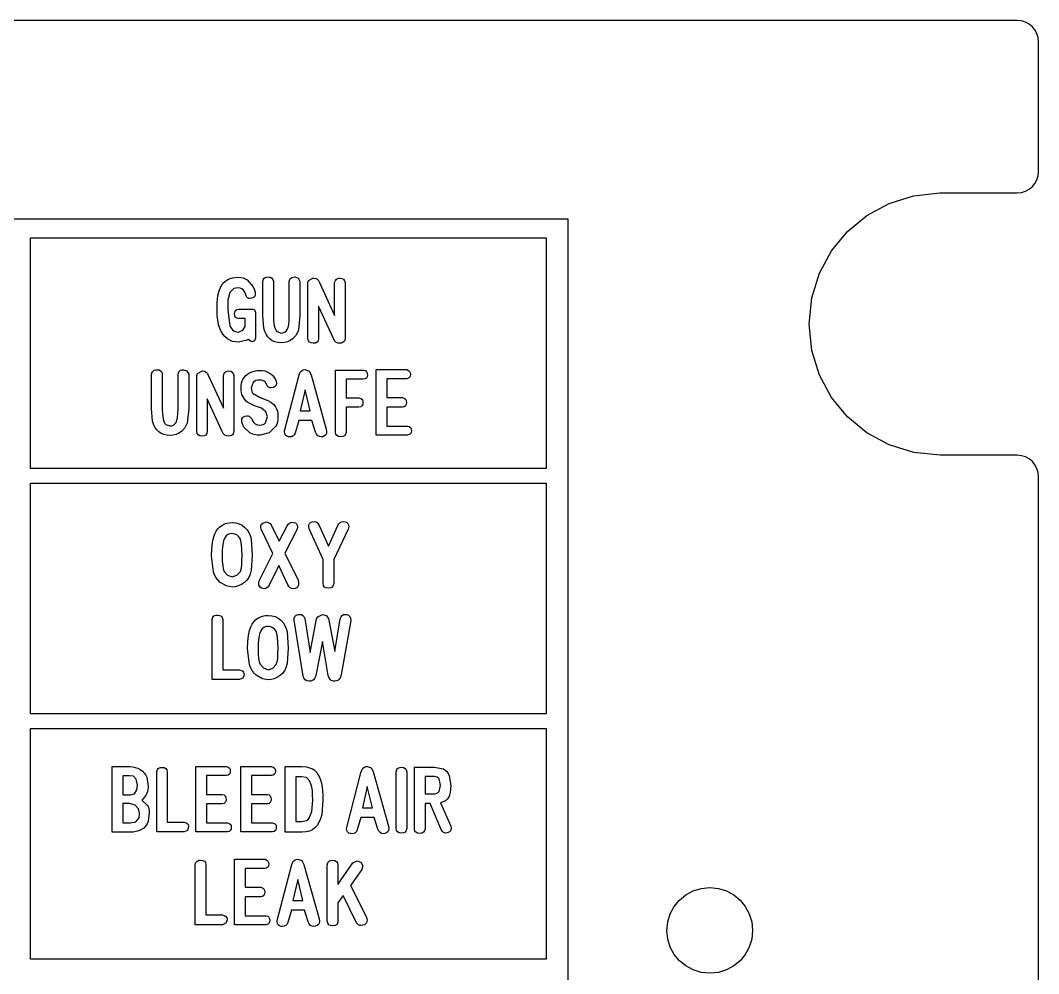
# Model space of a CAD drawing. Extents: x 80 to 225, y -79 to 78.
# Drawn here: x 177.49 to 224.98, y 33.92 to 78.38 of the extents above; entities that cross this region are included whole.
import ezdxf

# ---------------------------------------------------------------- set-up
doc = ezdxf.new("R2010")
doc.units = 0
doc.layers.add('LAYER_1', color=7, linetype='CONTINUOUS')

msp = doc.modelspace()

# ---------------------------------------------------------------- linework, layer by layer
at = {"layer": 'LAYER_1', "color": 250}
msp.add_lwpolyline([(224.9758, -57.5041), (224.9758, 57.096), (224.9554, 57.2974), (224.897, 57.4852), (224.8046, 57.6552), (224.6824, 57.8035), (224.5343, 57.9258), (224.3644, 58.0183), (224.1769, 58.0767), (223.9758, 58.0971), (220.4778, 58.0973), (220.4778, 58.099), (220.3879, 58.0971), (219.1562, 58.2214), (218.0089, 58.5778), (216.9706, 59.1418), (216.0659, 59.8886), (215.3194, 60.7936), (214.7558, 61.8324), (214.3995, 62.9803), (214.2753, 64.2126), (214.3992, 65.4435), (214.7545, 66.5901), (215.3168, 67.6279), (216.0614, 68.5324), (216.964, 69.2792), (218, 69.8437), (219.145, 70.2014), (220.3743, 70.3279), (220.3923, 70.328), (220.4779, 70.3268), (220.4778, 70.3291), (223.9759, 70.3291), (224.177, 70.3495), (224.3645, 70.4079), (224.5343, 70.5004), (224.6824, 70.6227), (224.8047, 70.7709), (224.897, 70.9409), (224.9554, 71.1286), (224.9758, 71.3299), (224.9758, 77.3759), (224.9554, 77.5773), (224.897, 77.7651), (224.8046, 77.9351), (224.6823, 78.0834), (224.5342, 78.2058), (224.3644, 78.2983), (224.1769, 78.3568), (223.9759, 78.3773), (223.9759, 78.3773), (80.9759, 78.3773)], dxfattribs=at)
for points in [[(101.9357, 69.1187), (203.0161, 69.1187), (203.0161, -69.3472), (101.9357, -69.3472), (101.9357, 69.1187)], [(177.956, 68.2396), (202.015, 68.2396), (202.015, 57.4852), (177.956, 57.4852), (177.956, 68.2396)], [(177.956, 56.7942), (202.015, 56.7942), (202.015, 46.04), (177.956, 46.04), (177.956, 56.7942)], [(177.956, 45.3488), (202.015, 45.3488), (202.015, 34.5946), (177.956, 34.5946), (177.956, 45.3488)]]:
    msp.add_lwpolyline(points, close=True, dxfattribs=at)
at = {"layer": 'LAYER_1', "color": 7}
for points in [[(188.0583, 63.4647), (187.6559, 63.3679), (187.5161, 63.378), (187.3848, 63.408), (187.2621, 63.458), (187.148, 63.5281), (187.0265, 63.631), (186.9252, 63.7456), (186.8439, 63.8722), (186.7825, 64.0107), (186.7288, 64.1943), (186.6904, 64.3969), (186.6675, 64.6185), (186.6598, 64.8592), (186.6706, 65.2226), (186.7027, 65.5252), (186.7563, 65.7667), (186.8314, 65.947), (186.9019, 66.0563), (186.9813, 66.1504), (187.0695, 66.2293), (187.1665, 66.293), (187.2724, 66.3415), (187.3872, 66.3749), (187.5108, 66.3929), (187.6432, 66.3958), (187.7627, 66.3858), (187.8713, 66.3636), (187.9691, 66.329), (188.0564, 66.282), (188.3303, 65.9641), (188.3844, 65.856), (188.4289, 65.7066), (188.4441, 65.6139), (188.4343, 65.5443), (188.4046, 65.4881), (188.3551, 65.4454), (188.2858, 65.4162), (188.2019, 65.4035), (188.139, 65.4115), (188.0864, 65.4355), (188.0441, 65.4756), (188.0119, 65.5318), (187.9839, 65.6341), (187.9299, 65.7435), (187.8797, 65.8132), (187.813, 65.8637), (187.7297, 65.8952), (187.6298, 65.9076), (187.4385, 65.8668), (187.256, 65.6907), (187.1664, 65.3322), (187.1645, 64.8816), (187.2332, 64.2357), (187.2578, 64.1471), (187.2904, 64.0697), (187.3312, 64.0034), (187.38, 63.9482), (187.4368, 63.9042), (187.5018, 63.8713), (187.5748, 63.8496), (187.6559, 63.839), (187.8625, 63.923), (187.9648, 64.0959), (187.9648, 64.4721), (187.6705, 64.4721), (187.5859, 64.4868), (187.5256, 64.5271), (187.4894, 64.5929), (187.4773, 64.6844), (187.4895, 64.7766), (187.5259, 64.8457), (187.5864, 64.8919), (187.6711, 64.9153), (188.3286, 64.9153), (188.4085, 64.8745), (188.453, 64.7646), (188.4532, 63.9915), (188.453, 63.5561), (188.3984, 63.4386), (188.2801, 63.3921), (188.1104, 63.4944), (188.0583, 63.4647)], [(190.4516, 63.9248), (190.3474, 63.6998), (190.1796, 63.53), (190.067, 63.4494), (189.9416, 63.3918), (189.8035, 63.3572), (189.6526, 63.3457), (189.4943, 63.3562), (189.355, 63.3873), (189.2344, 63.4391), (189.1326, 63.5117), (189.032, 63.6175), (188.9493, 63.7374), (188.8847, 63.8716), (188.8383, 64.0202), (188.79, 64.61), (188.7901, 66.2064), (188.8217, 66.3087), (188.8599, 66.3535), (188.9095, 66.3858), (188.9705, 66.4056), (189.043, 66.4128), (189.1381, 66.4007), (189.2108, 66.3623), (189.2611, 66.2975), (189.289, 66.2062), (189.2892, 64.612), (189.2994, 64.3433), (189.3301, 64.1292), (189.3531, 64.0426), (189.3813, 63.9697), (189.4146, 63.9105), (189.453, 63.865), (189.645, 63.7946), (189.7313, 63.8039), (189.8079, 63.8337), (189.8747, 63.884), (189.9316, 63.9547), (189.9718, 64.0488), (190.0004, 64.1897), (190.0175, 64.3775), (190.0232, 64.612), (190.0232, 66.2064), (190.0569, 66.3087), (190.0952, 66.3535), (190.1451, 66.3858), (190.2067, 66.4056), (190.28, 66.4128), (190.4396, 66.355), (190.5203, 66.2062), (190.5203, 64.61), (190.4516, 63.9248)], [(192.0862, 63.5372), (191.3863, 65.0551), (191.3863, 63.5264), (191.3689, 63.4341), (191.3227, 63.3687), (191.2477, 63.3305), (191.1439, 63.3196), (191.0427, 63.3348), (190.968, 63.3742), (190.9197, 63.4382), (190.8979, 63.5269), (190.8979, 66.1479), (190.924, 66.2393), (191.1287, 66.3512), (191.1719, 66.355), (191.261, 66.3426), (191.3347, 66.3051), (191.3931, 66.2427), (191.4363, 66.1554), (192.1439, 64.6173), (192.1439, 66.1449), (192.1794, 66.2489), (192.2169, 66.2946), (192.2644, 66.3275), (192.3221, 66.3476), (192.3899, 66.355), (192.4825, 66.3427), (192.5534, 66.3036), (192.6026, 66.2376), (192.6301, 66.1447), (192.6301, 63.5264), (192.5964, 63.4277), (192.5611, 63.3825), (192.5161, 63.3494), (192.4615, 63.3285), (192.3975, 63.3196), (192.2919, 63.3283), (192.2048, 63.3674), (192.1363, 63.437), (192.0862, 63.5372)], [(185.2671, 59.5965), (185.1628, 59.3715), (184.995, 59.2017), (184.8824, 59.1211), (184.757, 59.0635), (184.6189, 59.0289), (184.468, 59.0174), (184.3097, 59.0279), (184.1704, 59.059), (184.0498, 59.1108), (183.948, 59.1834), (183.8473, 59.2891), (183.7646, 59.409), (183.7001, 59.5433), (183.6537, 59.6919), (183.6054, 60.2817), (183.6056, 61.8781), (183.6371, 61.9804), (183.6754, 62.0252), (183.725, 62.0575), (183.7859, 62.0773), (183.8584, 62.0845), (183.9535, 62.0724), (184.0262, 62.034), (184.0765, 61.9692), (184.1044, 61.8779), (184.1044, 60.284), (184.1146, 60.0151), (184.1454, 59.8009), (184.1684, 59.7143), (184.1966, 59.6414), (184.2299, 59.5822), (184.2684, 59.5367), (184.4604, 59.4663), (184.5467, 59.4756), (184.6233, 59.5054), (184.6901, 59.5557), (184.747, 59.6264), (184.7872, 59.7204), (184.8158, 59.8614), (184.8329, 60.0491), (184.8386, 60.2837), (184.8386, 61.8781), (184.8723, 61.9804), (184.9106, 62.0252), (184.9605, 62.0575), (185.0221, 62.0773), (185.0954, 62.0845), (185.255, 62.0267), (185.3357, 61.8779), (185.3357, 60.2817), (185.2671, 59.5965)], [(186.9014, 59.2089), (186.2015, 60.7268), (186.2015, 59.1981), (186.1842, 59.1058), (186.1381, 59.0404), (186.0631, 59.0022), (185.9593, 58.9913), (185.8581, 59.0065), (185.7834, 59.0459), (185.7351, 59.1099), (185.7133, 59.1986), (185.7134, 61.8197), (185.7394, 61.911), (185.9441, 62.0229), (185.9873, 62.0267), (186.0764, 62.0143), (186.1501, 61.9768), (186.2085, 61.9144), (186.2517, 61.8271), (186.9593, 60.289), (186.9593, 61.8165), (186.9948, 61.9206), (187.0323, 61.9663), (187.0798, 61.9992), (187.1375, 62.0193), (187.2053, 62.0267), (187.2979, 62.0144), (187.3688, 61.9753), (187.418, 61.9093), (187.4455, 61.8164), (187.4455, 59.1981), (187.4118, 59.0994), (187.3765, 59.0542), (187.3315, 59.0211), (187.2769, 59.0002), (187.2129, 58.9913), (187.1073, 59), (187.0203, 59.0391), (186.9516, 59.1087), (186.9014, 59.2089)], [(189.3997, 59.4472), (189.0831, 59.1478), (188.6641, 59.0301), (188.5223, 59.0376), (188.3953, 59.0597), (188.283, 59.0964), (188.1855, 59.1478), (187.902, 59.4103), (187.8295, 59.5984), (187.8091, 59.7174), (187.8183, 59.7898), (187.8455, 59.8488), (187.8907, 59.8942), (187.9541, 59.9259), (188.0418, 59.9411), (188.1094, 59.932), (188.1706, 59.9044), (188.2256, 59.8583), (188.2745, 59.7936), (188.2986, 59.7307), (188.3611, 59.6319), (188.4425, 59.5614), (188.5427, 59.5191), (188.6616, 59.505), (188.7386, 59.5119), (188.8074, 59.5326), (188.868, 59.5669), (188.9203, 59.6149), (189.0119, 59.8832), (188.9413, 60.1216), (188.7252, 60.2856), (188.401, 60.4026), (188.0958, 60.5589), (188.0212, 60.6223), (187.9566, 60.6914), (187.9018, 60.7661), (187.8571, 60.8464), (187.8222, 60.9323), (187.7973, 61.0239), (187.7824, 61.1211), (187.7774, 61.2239), (187.7836, 61.3453), (187.8021, 61.4576), (187.8329, 61.5608), (187.8761, 61.6549), (187.9316, 61.74), (187.9994, 61.8161), (188.0796, 61.883), (188.1721, 61.941), (188.2784, 61.99), (188.392, 62.0249), (188.5129, 62.0459), (188.6413, 62.0529), (188.7648, 62.0461), (188.8816, 62.0254), (188.9919, 61.991), (189.0958, 61.9429), (189.1864, 61.8831), (189.2644, 61.8113), (189.3298, 61.7276), (189.3825, 61.632), (189.4067, 61.5761), (189.4085, 61.5685), (189.4053, 61.576), (189.4142, 61.5499), (189.4276, 61.4604), (189.4177, 61.3859), (189.3881, 61.3256), (189.3386, 61.2796), (189.2693, 61.2481), (189.1873, 61.2335), (189.1167, 61.2442), (189.0554, 61.2763), (189.0037, 61.3297), (188.9616, 61.4044), (188.8987, 61.5183), (188.8571, 61.5549), (188.8017, 61.5811), (188.7324, 61.5969), (188.6489, 61.6021), (188.5541, 61.5952), (188.4725, 61.5745), (188.4041, 61.5401), (188.3488, 61.4921), (188.256, 61.241), (188.2581, 61.1615), (188.2737, 61.0905), (188.3029, 61.0282), (188.3457, 60.9747), (188.6413, 60.8049), (189.057, 60.6302), (189.1609, 60.5781), (189.251, 60.5153), (189.3271, 60.4418), (189.3894, 60.3575), (189.4379, 60.2625), (189.4724, 60.1568), (189.4932, 60.0404), (189.5001, 59.9132), (189.4938, 59.7686), (189.4749, 59.6427), (189.4435, 59.5356), (189.3997, 59.4472)], [(191.2565, 59.169), (191.0817, 59.7116), (190.4689, 59.7116), (190.301, 59.1327), (190.2586, 59.0529), (190.2038, 58.9958), (190.1365, 58.9615), (190.0569, 58.9501), (189.9978, 58.9557), (189.9123, 58.9848), (189.8511, 59.0327), (189.8143, 59.0993), (189.802, 59.1847), (189.8077, 59.2367), (190.4894, 61.8503), (190.5413, 61.967), (190.5853, 62.0197), (190.6372, 62.0577), (190.6971, 62.0812), (190.765, 62.0904), (190.9519, 62.0242), (191.0479, 61.85), (191.7556, 59.3055), (191.7707, 59.203), (191.7597, 59.116), (191.7264, 59.0467), (191.671, 58.9952), (191.5933, 58.9615), (191.5132, 58.9501), (191.431, 58.9638), (191.3607, 59.0049), (191.3026, 59.0733), (191.2565, 59.169)], [(192.6747, 61.6449), (192.6747, 60.779), (193.2748, 60.779), (193.3675, 60.7452), (193.4085, 60.7111), (193.438, 60.6681), (193.4559, 60.6163), (193.4622, 60.5557), (193.4512, 60.4654), (193.4164, 60.3993), (193.3575, 60.3574), (193.2747, 60.3397), (192.6747, 60.3398), (192.6747, 59.1661), (192.6539, 59.0741), (192.6049, 59.0087), (192.5275, 58.9699), (192.4216, 58.9577), (192.321, 58.9714), (192.2469, 59.0107), (192.1991, 59.0755), (192.1775, 59.1661), (192.1777, 62.0712), (193.4852, 62.0712), (193.5779, 62.0414), (193.6189, 62.0071), (193.6485, 61.9633), (193.6666, 61.9101), (193.6733, 61.8475), (193.6616, 61.7608), (193.6262, 61.6982), (193.5674, 61.6595), (193.4851, 61.6448), (192.6747, 61.6449)], [(194.0789, 59.0377), (194.0789, 62.0906), (195.5055, 62.0906), (195.5829, 62.0518), (195.638, 62.0028), (195.671, 61.9435), (195.682, 61.8741), (195.6711, 61.7897), (195.638, 61.7261), (195.5828, 61.6834), (195.5053, 61.6618), (194.576, 61.6619), (194.576, 60.7866), (195.3084, 60.7866), (195.3873, 60.7623), (195.4436, 60.7151), (195.4775, 60.645), (195.4888, 60.552), (195.4776, 60.4668), (195.4437, 60.403), (195.3872, 60.3605), (195.3082, 60.3397), (194.576, 60.3398), (194.576, 59.4549), (195.5479, 59.4549), (195.6255, 59.4355), (195.6809, 59.3946), (195.7141, 59.3322), (195.7252, 59.2482), (195.7142, 59.1633), (195.681, 59.0999), (195.6257, 59.058), (195.5485, 59.0377), (194.0789, 59.0377)], [(190.7689, 61.1527), (190.5376, 60.1643), (191.0055, 60.1643), (190.7689, 61.1527)], [(187.9367, 52.1623), (187.7921, 52.0702), (187.6482, 52.0044), (187.5052, 51.9649), (187.3631, 51.9518), (187.1044, 52.0039), (186.8101, 52.1622), (186.7042, 52.2677), (186.6156, 52.3867), (186.544, 52.5191), (186.4897, 52.665), (186.4077, 53.3993), (186.418, 53.7377), (186.445, 54.0215), (186.4888, 54.2506), (186.5494, 54.4252), (186.6157, 54.5493), (186.6921, 54.6568), (186.7785, 54.7477), (186.875, 54.8221), (186.9815, 54.8799), (187.098, 54.9212), (187.2246, 54.9459), (187.3612, 54.9542), (187.5319, 54.9405), (187.6882, 54.8989), (187.8301, 54.8296), (187.9575, 54.7324), (188.0626, 54.6189), (188.1469, 54.4903), (188.2103, 54.3469), (188.2531, 54.1888), (188.2944, 53.4215), (188.255, 52.7356), (188.2072, 52.5511), (188.1382, 52.3941), (188.048, 52.2646), (187.9367, 52.1623)], [(189.9581, 52.0562), (189.5372, 52.9544), (189.0961, 52.0435), (189.044, 51.9646), (188.9859, 51.9081), (188.9219, 51.8742), (188.8519, 51.8629), (188.7254, 51.9003), (188.6708, 51.9405), (188.6319, 51.9886), (188.6086, 52.0445), (188.6008, 52.1083), (188.6288, 52.2366), (189.2658, 53.5169), (188.7121, 54.6446), (188.6974, 54.738), (188.7079, 54.8131), (188.7394, 54.8764), (188.7918, 54.9278), (188.8652, 54.9676), (188.953, 54.984), (189.016, 54.9754), (189.0749, 54.9496), (189.1295, 54.9065), (189.1799, 54.8461), (189.553, 54.0827), (189.9325, 54.8067), (189.9776, 54.8802), (190.0326, 54.9326), (190.0977, 54.964), (190.1728, 54.9745), (190.2415, 54.9669), (190.3157, 54.939), (190.3688, 54.894), (190.4006, 54.8319), (190.4112, 54.7526), (190.394, 54.6446), (189.8246, 53.5367), (190.4393, 52.2705), (190.4633, 52.1235), (190.4532, 52.0385), (190.4228, 51.9704), (190.3721, 51.9191), (190.3012, 51.8845), (190.2078, 51.8699), (190.1307, 51.8817), (190.0634, 51.9166), (190.0058, 51.9748), (189.9581, 52.0562)], [(192.104, 53.2373), (192.104, 52.1211), (192.0816, 52.0218), (192.0332, 51.9508), (191.9588, 51.9081), (191.858, 51.8939), (191.7537, 51.909), (191.6772, 51.9518), (191.6283, 52.0224), (191.6069, 52.121), (191.607, 53.2373), (190.9491, 54.6676), (190.9325, 54.7736), (190.9425, 54.8518), (190.9721, 54.9148), (191.0215, 54.9627), (191.0908, 54.9955), (191.1817, 55.0101), (191.2587, 54.9981), (191.3238, 54.9621), (191.3769, 54.9021), (191.4181, 54.8182), (191.8644, 53.8569), (192.296, 54.8182), (192.3399, 54.9021), (192.3952, 54.962), (192.4619, 54.9981), (192.5401, 55.0101), (192.631, 54.9955), (192.7054, 54.9615), (192.7584, 54.912), (192.7901, 54.8468), (192.8007, 54.7659), (192.7798, 54.6465), (192.104, 53.2373)], [(187.7301, 54.2182), (187.6651, 54.3124), (187.5836, 54.3808), (187.4855, 54.4232), (187.3707, 54.4398), (187.2549, 54.4304), (187.1571, 54.3942), (187.0773, 54.3314), (187.0154, 54.2421), (186.9641, 54.1037), (186.9273, 53.917), (186.9052, 53.682), (186.8978, 53.3987), (186.9036, 53.1553), (186.9211, 52.9543), (186.9501, 52.7958), (186.9906, 52.6797), (187.1521, 52.5029), (187.3593, 52.421), (187.5793, 52.4972), (187.7452, 52.6726), (187.7828, 52.7886), (187.8085, 52.9522), (187.8225, 53.1636), (187.8246, 53.4229), (187.8163, 53.7082), (187.7976, 53.9358), (187.7689, 54.1058), (187.7301, 54.2182)], [(186.4277, 47.6331), (186.4277, 50.4376), (186.4614, 50.5401), (186.4974, 50.5848), (186.5442, 50.6168), (186.6017, 50.636), (186.6699, 50.6424), (186.7773, 50.6304), (186.8555, 50.5923), (186.9046, 50.528), (186.9248, 50.4376), (186.9248, 48.0859), (187.7037, 48.0859), (187.8096, 48.0539), (187.8561, 48.0194), (187.8897, 47.9749), (187.9102, 47.9207), (187.9177, 47.8569), (187.8586, 47.7029), (187.7035, 47.6331), (186.4277, 47.6331)], [(189.615, 47.8339), (189.4705, 47.7418), (189.3267, 47.6761), (189.1837, 47.6366), (189.0416, 47.6235), (188.7829, 47.6756), (188.4886, 47.8339), (188.3828, 47.9394), (188.2941, 48.0584), (188.2226, 48.1908), (188.1682, 48.3367), (188.0862, 49.0709), (188.0965, 49.4094), (188.1235, 49.6932), (188.1673, 49.9223), (188.2279, 50.0969), (188.2943, 50.2209), (188.3707, 50.3284), (188.4571, 50.4193), (188.5536, 50.4937), (188.66, 50.5515), (188.7766, 50.5929), (188.9031, 50.6176), (189.0397, 50.6259), (189.2104, 50.6122), (189.3667, 50.5706), (189.5086, 50.5013), (189.636, 50.4041), (189.741, 50.2906), (189.8253, 50.162), (189.8888, 50.0186), (189.9316, 49.8605), (189.9729, 49.0932), (189.9335, 48.4073), (189.8857, 48.2228), (189.8167, 48.0658), (189.7264, 47.9362), (189.615, 47.8339)], [(192.4509, 47.8587), (192.4025, 47.7112), (192.3558, 47.646), (192.2975, 47.5992), (192.2277, 47.5707), (192.1463, 47.5606), (192.0851, 47.564), (192.0308, 47.5758), (191.9834, 47.5961), (191.9427, 47.625), (191.882, 47.708), (191.8488, 47.825), (191.5774, 49.4049), (191.2589, 47.8253), (191.2164, 47.706), (191.1525, 47.6221), (191.1126, 47.5934), (191.0673, 47.5736), (191.0167, 47.5627), (190.9607, 47.5606), (190.848, 47.5791), (190.7626, 47.625), (190.7045, 47.6983), (190.674, 47.7989), (190.2552, 50.4042), (190.2603, 50.5018), (190.2924, 50.578), (190.3517, 50.633), (190.4382, 50.6666), (190.5126, 50.6761), (190.5934, 50.6643), (190.6596, 50.6284), (190.7112, 50.5686), (190.7484, 50.4847), (190.9983, 48.8945), (191.2984, 50.4639), (191.3561, 50.5622), (191.5773, 50.6666), (191.7509, 50.6272), (191.857, 50.4899), (192.1533, 48.94), (192.4076, 50.4714), (192.4438, 50.5611), (192.4958, 50.625), (192.5638, 50.6633), (192.6478, 50.6761), (192.7095, 50.6703), (192.7964, 50.6394), (192.8558, 50.5815), (192.8877, 50.4968), (192.8919, 50.3855), (192.4509, 47.8587)], [(189.4085, 49.8899), (189.3435, 49.9841), (189.262, 50.0525), (189.1639, 50.0949), (189.0492, 50.1115), (188.9334, 50.1021), (188.8356, 50.0659), (188.7558, 50.0031), (188.6939, 49.9138), (188.6425, 49.7754), (188.6058, 49.5887), (188.5837, 49.3536), (188.5763, 49.0703), (188.5822, 48.827), (188.5996, 48.626), (188.6286, 48.4675), (188.6691, 48.3514), (188.8306, 48.1746), (189.0378, 48.0927), (189.2578, 48.169), (189.4237, 48.3443), (189.4613, 48.4603), (189.4871, 48.6239), (189.501, 48.8353), (189.5031, 49.0945), (189.4947, 49.3799), (189.4761, 49.6075), (189.4473, 49.7775), (189.4085, 49.8899)], [(183.45, 41.0211), (183.3986, 40.9035), (183.3284, 40.8007), (183.2393, 40.7125), (183.1314, 40.6389), (183.0167, 40.5851), (182.8906, 40.5468), (182.7532, 40.5239), (182.6044, 40.5163), (181.7738, 40.5164), (181.7738, 43.5765), (182.6044, 43.5765), (182.727, 43.5676), (182.8467, 43.5408), (182.9637, 43.4962), (183.078, 43.4339), (183.1818, 43.3585), (183.2666, 43.2752), (183.3323, 43.1838), (183.3793, 43.0843), (183.448, 42.6451), (183.4461, 42.5967), (183.4143, 42.4207), (183.354, 42.2655), (183.2653, 42.1312), (183.148, 42.0177), (183.394, 41.7844), (183.4396, 41.7079), (183.4722, 41.6234), (183.4917, 41.5311), (183.4982, 41.4309), (183.45, 41.0211)], [(183.8429, 40.5314), (183.8429, 43.3363), (183.8765, 43.4385), (183.9124, 43.4831), (183.9593, 43.5151), (184.0168, 43.5343), (184.085, 43.5407), (184.1924, 43.5287), (184.2706, 43.4907), (184.3197, 43.4265), (184.3399, 43.3361), (184.34, 40.9842), (185.1186, 40.9842), (185.2247, 40.9523), (185.2712, 40.9177), (185.3048, 40.8733), (185.3253, 40.8191), (185.3328, 40.7552), (185.2737, 40.6014), (185.1186, 40.5314), (183.8429, 40.5314)], [(185.6749, 40.5314), (185.6749, 43.5841), (187.1014, 43.5841), (187.1788, 43.5455), (187.234, 43.4965), (187.267, 43.4372), (187.278, 43.3678), (187.267, 43.2834), (187.234, 43.2197), (187.1788, 43.1771), (187.1013, 43.1555), (186.1719, 43.1556), (186.1719, 42.2804), (186.9044, 42.2804), (186.9832, 42.2559), (187.0396, 42.2087), (187.0735, 42.1386), (187.0848, 42.0457), (187.0736, 41.9605), (187.0397, 41.8967), (186.9832, 41.8542), (186.9042, 41.8334), (186.1719, 41.8335), (186.1719, 40.9487), (187.1441, 40.9487), (187.2216, 40.9293), (187.2769, 40.8884), (187.3101, 40.8259), (187.3212, 40.7419), (187.3102, 40.657), (187.277, 40.5936), (187.2217, 40.5517), (187.1445, 40.5314), (185.6749, 40.5314)], [(187.7757, 40.5314), (187.7757, 43.5841), (189.2023, 43.5841), (189.2798, 43.5455), (189.335, 43.4965), (189.3679, 43.4372), (189.3789, 43.3678), (189.3679, 43.2834), (189.3349, 43.2197), (189.2797, 43.1771), (189.2022, 43.1555), (188.273, 43.1556), (188.273, 42.2804), (189.0052, 42.2804), (189.0841, 42.2559), (189.1405, 42.2087), (189.1744, 42.1386), (189.1857, 42.0457), (189.1744, 41.9605), (189.1405, 41.8967), (189.084, 41.8542), (189.0051, 41.8334), (188.273, 41.8335), (188.273, 40.9487), (189.2449, 40.9487), (189.3224, 40.9293), (189.3778, 40.8884), (189.411, 40.8259), (189.4221, 40.7419), (189.4111, 40.657), (189.3779, 40.5936), (189.3226, 40.5517), (189.2454, 40.5314), (187.7757, 40.5314)], [(191.5423, 41.3491), (191.481, 41.1438), (191.4072, 40.9696), (191.3208, 40.8265), (191.2217, 40.7146), (191.1063, 40.6304), (190.9698, 40.5701), (190.8122, 40.534), (190.6337, 40.5219), (189.8291, 40.5219), (189.8291, 43.5765), (190.604, 43.5765), (190.8285, 43.5589), (191.0215, 43.5063), (191.1063, 43.4667), (191.1831, 43.4184), (191.2521, 43.3613), (191.3133, 43.2954), (191.3806, 43.1985), (191.4389, 43.0842), (191.4882, 42.9523), (191.5285, 42.8029), (191.5598, 42.6361), (191.5821, 42.4517), (191.5955, 42.2499), (191.6, 42.0305), (191.5423, 41.3491)], [(194.1549, 40.6625), (193.9801, 41.2053), (193.3673, 41.2053), (193.1994, 40.6262), (193.157, 40.5465), (193.1022, 40.4894), (193.0349, 40.4551), (192.9553, 40.4437), (192.8962, 40.4494), (192.8107, 40.4785), (192.7495, 40.5264), (192.7127, 40.593), (192.7004, 40.6784), (192.7061, 40.7304), (193.3877, 43.3437), (193.4397, 43.4607), (193.4837, 43.5134), (193.5356, 43.5514), (193.5955, 43.5749), (193.6634, 43.5841), (193.8503, 43.5179), (193.9463, 43.3437), (194.654, 40.7992), (194.6691, 40.6967), (194.6581, 40.6097), (194.6248, 40.5404), (194.5693, 40.4889), (194.4917, 40.4552), (194.4116, 40.4437), (194.3294, 40.4574), (194.2591, 40.4985), (194.201, 40.5669), (194.1549, 40.6625)], [(195.0094, 40.6899), (195.0094, 43.3266), (195.0371, 43.4347), (195.0732, 43.4819), (195.1223, 43.5161), (195.184, 43.537), (195.2584, 43.5446), (195.36, 43.5318), (195.435, 43.4912), (195.4838, 43.4228), (195.5063, 43.3266), (195.5064, 40.6899), (195.4812, 40.5931), (195.4315, 40.5248), (195.3572, 40.485), (195.2584, 40.4736), (195.148, 40.4893), (195.0697, 40.5305), (195.0234, 40.5973), (195.0094, 40.6899)], [(197.114, 40.6359), (196.5979, 41.8499), (196.3593, 41.8517), (196.3593, 40.6734), (196.3368, 40.5787), (196.2893, 40.5111), (196.2167, 40.4705), (196.119, 40.457), (196.0054, 40.4705), (195.9246, 40.511), (195.8966, 40.5414), (195.8769, 40.5786), (195.8654, 40.6226), (195.8622, 40.6733), (195.8622, 43.5523), (196.784, 43.5523), (197.2124, 43.4702), (197.299, 43.4141), (197.3745, 43.3412), (197.4388, 43.2513), (197.4921, 43.1441), (197.5588, 42.6953), (197.5528, 42.5217), (197.5346, 42.3722), (197.5044, 42.247), (197.4622, 42.1461), (197.3984, 42.0565), (197.3135, 41.9831), (197.2074, 41.9261), (197.0802, 41.8855), (197.0785, 41.8911), (197.5665, 40.7959), (197.5773, 40.712), (197.5682, 40.6349), (197.5411, 40.5733), (197.4958, 40.5269), (197.4323, 40.4958), (197.3338, 40.4794), (197.263, 40.4892), (197.2027, 40.5185), (197.1531, 40.5674), (197.114, 40.6359)], [(182.8799, 42.986), (182.7551, 43.1257), (182.5688, 43.1518), (182.2582, 43.1519), (182.2582, 42.258), (182.6027, 42.258), (182.8155, 42.3024), (182.9153, 42.4888), (182.9452, 42.7164), (182.8799, 42.986)], [(191.0547, 42.7329), (190.9745, 42.9114), (190.8365, 43.0641), (190.5981, 43.1035), (190.3262, 43.1036), (190.3262, 41.0172), (190.6052, 41.0172), (190.8327, 41.0552), (190.9071, 41.1119), (190.9706, 41.2033), (191.0857, 41.4792), (191.1213, 42.0082), (191.1172, 42.258), (191.1047, 42.4621), (191.0838, 42.6204), (191.0547, 42.7329)], [(197.0185, 43.0032), (196.9738, 43.0495), (196.9213, 43.0826), (196.8612, 43.1025), (196.7935, 43.1091), (196.3593, 43.1091), (196.3593, 42.3046), (196.7318, 42.3046), (196.8315, 42.3118), (196.9129, 42.3335), (196.9759, 42.3696), (197.0204, 42.4201), (197.0725, 42.6953), (197.0185, 43.0032)], [(193.6673, 42.6464), (193.4359, 41.6581), (193.9039, 41.6581), (193.6673, 42.6464)], [(182.9973, 41.6038), (182.8428, 41.7774), (182.5816, 41.8536), (182.2709, 41.8536), (182.2709, 40.9594), (182.6154, 40.9594), (182.8689, 41.0075), (183.0234, 41.1938), (183.0418, 41.4069), (182.9973, 41.6038)], [(185.6411, 36.2031), (185.6411, 39.0079), (185.6748, 39.1102), (185.7108, 39.1548), (185.7576, 39.1868), (185.8151, 39.206), (185.8833, 39.2124), (185.9907, 39.2004), (186.0689, 39.1624), (186.118, 39.0982), (186.1382, 39.0078), (186.1382, 36.6559), (186.9171, 36.6559), (187.023, 36.624), (187.0695, 36.5894), (187.1031, 36.545), (187.1236, 36.4908), (187.1311, 36.4269), (187.072, 36.2731), (186.9169, 36.2031), (185.6411, 36.2031)], [(187.4731, 36.2031), (187.4731, 39.256), (188.8997, 39.256), (188.9772, 39.2172), (189.0323, 39.1682), (189.0653, 39.1089), (189.0763, 39.0395), (189.0654, 38.9551), (189.0324, 38.8915), (188.9771, 38.8488), (188.8996, 38.8272), (187.9704, 38.8273), (187.9704, 37.952), (188.7026, 37.952), (188.7816, 37.9277), (188.838, 37.8805), (188.8718, 37.8104), (188.8831, 37.7174), (188.8718, 37.6322), (188.8379, 37.5684), (188.7814, 37.5259), (188.7025, 37.5051), (187.9704, 37.5052), (187.9704, 36.6203), (188.9423, 36.6203), (189.0198, 36.6009), (189.0752, 36.56), (189.1084, 36.4976), (189.1195, 36.4136), (189.1084, 36.3287), (189.0753, 36.2653), (189.02, 36.2234), (188.9428, 36.2031), (187.4731, 36.2031)], [(190.9154, 36.3344), (190.7406, 36.877), (190.1278, 36.877), (189.9599, 36.2981), (189.9175, 36.2183), (189.8627, 36.1612), (189.7954, 36.1269), (189.7158, 36.1155), (189.6567, 36.1211), (189.5712, 36.1502), (189.51, 36.1981), (189.4732, 36.2647), (189.4609, 36.3501), (189.4666, 36.4021), (190.1482, 39.0157), (190.2002, 39.1324), (190.2443, 39.1851), (190.2962, 39.2231), (190.356, 39.2466), (190.4239, 39.2558), (190.6108, 39.1896), (190.7068, 39.0154), (191.4145, 36.4709), (191.4296, 36.3684), (191.4186, 36.2814), (191.3853, 36.2121), (191.3298, 36.1606), (191.2522, 36.1269), (191.1721, 36.1155), (191.09, 36.1292), (191.0197, 36.1703), (190.9615, 36.2387), (190.9154, 36.3344)], [(193.1619, 36.2955), (192.5408, 37.5622), (192.2979, 37.2198), (192.2979, 36.3635), (192.2822, 36.2666), (192.2351, 36.1983), (192.1566, 36.1586), (192.0468, 36.1473), (191.9428, 36.1622), (191.8671, 36.2031), (191.8198, 36.2701), (191.8008, 36.3634), (191.8008, 38.9819), (191.8269, 39.0949), (191.8621, 39.145), (191.9094, 39.1809), (191.9691, 39.2027), (192.0411, 39.2106), (192.1526, 39.197), (192.2327, 39.1543), (192.2811, 39.0826), (192.2979, 38.9818), (192.2979, 38.0749), (192.9946, 39.086), (193.2012, 39.1883), (193.3671, 39.1248), (193.4568, 38.9462), (193.4065, 38.7726), (192.8752, 38.0321), (193.6261, 36.5606), (193.6557, 36.4136), (193.6479, 36.3449), (193.6242, 36.2866), (193.5847, 36.2388), (193.5292, 36.2013), (193.3868, 36.1619), (193.3211, 36.1702), (193.2618, 36.1953), (193.2088, 36.237), (193.1619, 36.2955)], [(190.4278, 38.3181), (190.1965, 37.3297), (190.6644, 37.3297), (190.4278, 38.3181)], [(209.6378, 37.9388), (210.0408, 37.8982), (210.4162, 37.7816), (210.756, 37.5972), (211.0519, 37.3529), (211.2961, 37.0569), (211.4805, 36.7171), (211.5971, 36.3416), (211.6377, 35.9385), (211.5971, 35.5355), (211.4805, 35.16), (211.2961, 34.8203), (211.0519, 34.5243), (210.7559, 34.2801), (210.4162, 34.0957), (210.0407, 33.9791), (209.6377, 33.9385), (209.2347, 33.9792), (208.8593, 34.0958), (208.5196, 34.2802), (208.2236, 34.5244), (207.9793, 34.8204), (207.7949, 35.1601), (207.6783, 35.5355), (207.6377, 35.9385), (207.6783, 36.3416), (207.7949, 36.7171), (207.9793, 37.0568), (208.2235, 37.3528), (208.5195, 37.5971), (208.8593, 37.7815), (209.2347, 37.8981), (209.6378, 37.9388)]]:
    msp.add_lwpolyline(points, close=True, dxfattribs=at)

doc.saveas('drawing.dxf')
